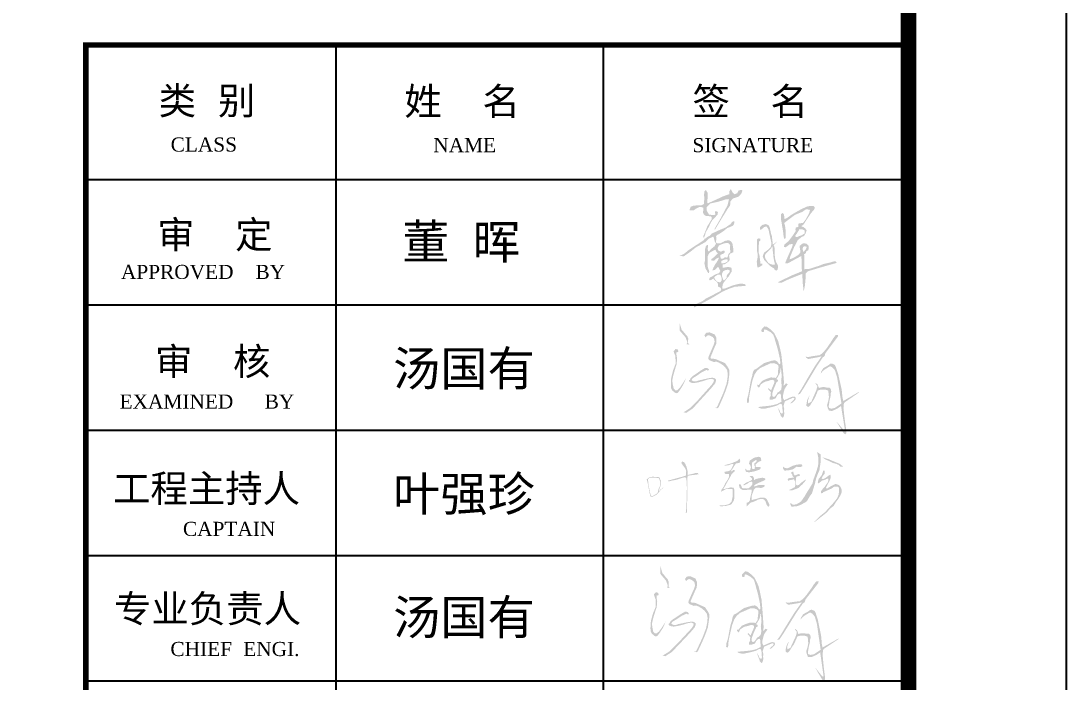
# Model space of a CAD drawing. Extents: x -3102990 to -851544, y -5293060 to -2540151.
# Drawn here: x -1276363 to -1269730, y -2664067 to -2659867 of the extents above; entities that cross this region are included whole.
import ezdxf

# ---------------------------------------------------------------- set-up
doc = ezdxf.new("R2010")
doc.units = 0
doc.header["$LTSCALE"] = 1000
doc.layers.get('0').update_dxf_attribs({"linetype": 'CONTINUOUS'})
for name, color, linetype in [('HATCH', 254, 'CONTINUOUS'), ('PUB_TEXT', 7, 'CONTINUOUS'), ('PUB_TITLE', 4, 'CONTINUOUS')]:
    doc.layers.add(name, color=color, linetype=linetype)
doc.layers.add('yichutu', color=7, linetype='CONTINUOUS', true_color=0xffffff, plot=False)
doc.styles.add('GHF', font='times.ttf')
doc.styles.add('STYLE1', font='simhei.ttf', dxfattribs={"width": 0.8})

# ---------------------------------------------------------------- blocks, each defined once
blk = doc.blocks.new('A$C18BE6784')
at = {"layer": 'HATCH'}
h = blk.add_hatch(color=256, dxfattribs=at)
h.paths.add_polyline_path([(87427.5, 11585), (87433.4, 11566.6), (87447.9, 11584.3), (87454.5, 11599.8), (87439.9, 11604), (87430.6, 11598.4)], flags=16)
h.paths.add_polyline_path([(87423.7, 11711.8), (87408.4, 11712.4), (87392.5, 11686.5), (87382.5, 11673), (87382.5, 11664.2), (87391.4, 11661.8), (87399.6, 11665.4), (87410.5, 11670), (87421.4, 11673), (87434.9, 11681.8), (87441.4, 11685.4), (87441.4, 11698.9), (87439.6, 11704.8)], flags=16)
h.paths.add_polyline_path([(87325.8, 11781.1), (87313.1, 11776.7), (87309.4, 11806), (87301.3, 11815.3), (87291.3, 11808.4), (87289.5, 11780.5), (87293.8, 11757.4), (87298.8, 11726.4), (87303.2, 11701.5), (87306.9, 11669.8), (87310.6, 11651.1), (87318.7, 11653), (87321.2, 11667.3), (87321.2, 11691.5), (87319.3, 11709.6), (87316.2, 11733.8), (87312.5, 11746.9), (87313.1, 11753.7), (87378.5, 11802.8), (87425.8, 11822.1), (87450.7, 11839.5), (87475.5, 11834.6), (87467.5, 11810.3), (87447.5, 11774.2), (87430.7, 11752.5), (87402.1, 11748.1), (87399.6, 11725.7), (87385.3, 11723.9), (87382.2, 11708.9), (87384.1, 11699.6), (87359.8, 11664.2), (87339.3, 11636.8), (87312.5, 11615), (87308.8, 11599.5), (87320, 11597), (87345.5, 11615.7), (87365.4, 11618.8), (87362.9, 11603.8), (87321.2, 11508.1), (87317.5, 11494.4), (87331.8, 11494.4), (87420.2, 11542.3), (87423.2, 11444.5), (87361.6, 11419.4), (87281.4, 11380.7), (87271.1, 11375.8), (87280.8, 11371.7), (87295.3, 11372.6), (87340.5, 11394.7), (87425.5, 11428.2), (87428.7, 11368.5), (87434.5, 11315.5), (87442.3, 11353.1), (87446.6, 11398.5), (87446.6, 11429), (87460.8, 11444.6), (87524, 11463.8), (87602.8, 11486.5), (87636.2, 11495.7), (87644.7, 11500.7), (87637.6, 11507), (87624.8, 11507), (87601.4, 11500), (87558.8, 11490.7), (87535.4, 11480.8), (87507, 11471.6), (87477.1, 11461.6), (87464.4, 11458.8), (87438.8, 11458.1), (87437.7, 11497.1), (87438.8, 11534.7), (87437.4, 11551.7), (87448.7, 11560.3), (87452.3, 11573.7), (87462.2, 11575.9), (87467.2, 11589.4), (87465.8, 11605.7), (87455.1, 11618.4), (87440.2, 11622.7), (87433.1, 11622.7), (87423.2, 11618.4), (87408.3, 11605), (87411.1, 11585.8), (87413.9, 11573.7), (87413.9, 11564.5), (87401.2, 11549.6), (87384.1, 11538.3), (87359.3, 11525.5), (87345.8, 11521.2), (87347.9, 11535.4), (87374.6, 11599.1), (87386.8, 11621.6), (87396.4, 11642.3), (87423.6, 11663.9), (87436.9, 11668.9), (87447.1, 11686.3), (87453.4, 11704.8), (87445.9, 11715.2), (87436.1, 11723.9), (87419.3, 11730.8), (87433.8, 11741.8), (87445.8, 11760.8), (87463.8, 11787.7), (87479.2, 11811.1), (87488.1, 11822.3), (87499.8, 11834.5), (87504, 11843.8), (87504, 11851.3), (87497, 11858.8), (87481.6, 11860.2), (87458.6, 11856.9), (87441.8, 11849.4), (87424.9, 11842), (87395.5, 11826.1), (87378.6, 11816.2), (87356.3, 11803.2), (87337.4, 11789.6)])
h.paths.add_polyline_path([(87235.6, 11604.1), (87228.4, 11591.4), (87207.7, 11570.8), (87196.6, 11559.7), (87189, 11547.7), (87189, 11535.1), (87193.4, 11521.8), (87203.6, 11507.9), (87211.2, 11497.5), (87223.3, 11490.6), (87242.7, 11485.8), (87250.9, 11485.8), (87251.9, 11491.6), (87246.5, 11511.6), (87245.1, 11521.2), (87242, 11540.5), (87241, 11546.3), (87241, 11554.1), (87239.3, 11566), (87237.3, 11583), (87237.3, 11593.6)], flags=16)
h.paths.add_polyline_path([(87160.3, 11706.6), (87165.9, 11710.5), (87185, 11726), (87199.5, 11729.1), (87211.4, 11709.5), (87219.6, 11670.8), (87228.9, 11627.5), (87228.9, 11612.5), (87225, 11597.7), (87210.5, 11583.4), (87183, 11563), (87174.2, 11539.8), (87185, 11514.5), (87206.7, 11492.4), (87225.3, 11475.8), (87247.5, 11461.9), (87250.9, 11453), (87262.2, 11449.2), (87269.3, 11455.5), (87271.8, 11471.3), (87270.5, 11482.6), (87265.5, 11493.8), (87259.2, 11503.4), (87255.1, 11518), (87252.6, 11529.7), (87251.3, 11543), (87250.9, 11556.4), (87250.9, 11574.3), (87250.9, 11589.7), (87246.7, 11605.1), (87243.4, 11610.1), (87251.7, 11618.5), (87266.3, 11633.7), (87246.2, 11619.2), (87237, 11614.5), (87236.7, 11635.2), (87232.5, 11668.1), (87227.1, 11684.8), (87222.1, 11708.5), (87219.6, 11721), (87211.7, 11737.4), (87194.9, 11744.7), (87175.2, 11740.4), (87168.7, 11736.6), (87158.5, 11726.3), (87156.6, 11715.3)])
h.paths.add_polyline_path([(87153.7, 11546.6), (87160.9, 11491.4), (87172.1, 11493.4), (87172.1, 11484.2), (87157.8, 11474.5), (87142.5, 11467.4), (87139.4, 11479.6), (87136.8, 11505.7), (87142.5, 11535.4), (87142, 11556.9), (87138.4, 11573.7), (87137.9, 11608), (87137.9, 11632.5), (87139.4, 11648.9), (87149.6, 11654), (87160.4, 11650.4), (87158.3, 11639.2), (87150.7, 11633.1), (87150.7, 11618.7), (87148.6, 11606), (87148.1, 11582.9), (87148.6, 11562)])
h.paths.add_polyline_path([(86937, 11395.2), (86930.1, 11386.8), (86923.5, 11391.1), (86921.6, 11397.4), (86919.4, 11404.2), (86917.2, 11410.8), (86916, 11417.2), (86916, 11421.7), (86916.7, 11428.6), (86917.7, 11433.5), (86920.7, 11439.9), (86923.1, 11443.6), (86928.5, 11447.6), (86934.5, 11451), (86940.4, 11453.3), (86951.7, 11454.2), (86955, 11454.2), (86960, 11452.9), (86962.8, 11451.4), (86965.9, 11446.1), (86963.9, 11441.3), (86961.1, 11435.6), (86955.9, 11430.6), (86950.9, 11424.3), (86946, 11414.3), (86946, 11407.9), (86944.8, 11403.1)], flags=16)
h.paths.add_polyline_path([(86908.6, 11417.2), (86903.6, 11423.8), (86887, 11422.5), (86879.8, 11417.2), (86872.3, 11412.8), (86867.6, 11407.8), (86869.5, 11398.2), (86873.3, 11392.5), (86879.2, 11384.1), (86887.6, 11378.2), (86902.9, 11374.4), (86908.3, 11377.9), (86912.9, 11385.3), (86913.9, 11395), (86913.3, 11404.1)], flags=16)
h.paths.add_polyline_path([(86940.1, 11519.9), (86932.1, 11518.5), (86918.4, 11513.6), (86911.9, 11510.1), (86911, 11504.6), (86912.7, 11496.1), (86921.4, 11495), (86931.6, 11497.2), (86942.8, 11501.3), (86952.4, 11508.7), (86953.2, 11517.4), (86948, 11520.7)], flags=16)
h.paths.add_polyline_path([(86905.7, 11569.9), (86903.5, 11571.9), (86894.2, 11575.1), (86887.2, 11588.2), (86890, 11596.1), (86896.5, 11608.7), (86912.8, 11616.1), (86930.5, 11622.2), (86943.1, 11624.5), (86957, 11623.7), (86962.8, 11617.9), (86968.3, 11610), (86966.9, 11598.2), (86966.9, 11586.5), (86968.8, 11576.7), (86969.3, 11569), (86968.6, 11564.7), (86961.4, 11559.6), (86957.3, 11553.6), (86955.4, 11547.2), (86953.4, 11540.4), (86951.3, 11535.6), (86948.9, 11531.1), (86936.4, 11534), (86934.7, 11534), (86922, 11523.9), (86915.8, 11523.9), (86910, 11525.3), (86906.9, 11531.8), (86904.7, 11538.5), (86905.2, 11544.5), (86907.6, 11550.8), (86910.7, 11550.8), (86924.4, 11556.7), (86928.2, 11559.4), (86933.7, 11563.1), (86933.5, 11567.5), (86933, 11571.1), (86930.6, 11575.9), (86927.3, 11576.2), (86923.7, 11576.2), (86918.4, 11574.3), (86911.2, 11569.9)], flags=16)
h.paths.add_polyline_path([(86805, 11651.3), (86801.9, 11643.4), (86702.8, 11578.1), (86676.4, 11556.3), (86647.3, 11542.4), (86673.7, 11539.8), (86716.7, 11569.5), (86751, 11597.2), (86811.2, 11630.2), (86832.3, 11652), (86858.7, 11663.9), (86862, 11663.9), (86871.3, 11631.5), (86878.5, 11620.3), (86868, 11603.2), (86844.2, 11584), (86834.9, 11572.1), (86829, 11571.5), (86825, 11588), (86828.3, 11603.2), (86825.7, 11613.7), (86814.5, 11605.8), (86807.8, 11583.3), (86807.8, 11560.9), (86807.8, 11535.2), (86808.5, 11513.4), (86804.5, 11496.2), (86811.2, 11463.8), (86828.3, 11433.5), (86834.3, 11433.5), (86834.9, 11446.7), (86829, 11461.2), (86825, 11475.7), (86824.4, 11500.2), (86824.4, 11513.4), (86824.4, 11537.1), (86830.3, 11551.7), (86838.9, 11563.5), (86858.1, 11574.1), (86873.3, 11582), (86876.7, 11575.5), (86880.5, 11568.2), (86885.8, 11561.6), (86891.1, 11560.2), (86883.8, 11553), (86874.6, 11544.4), (86865.3, 11534.5), (86850.8, 11523.3), (86845.5, 11514.7), (86864.7, 11511.4), (86878.5, 11524.6), (86895.7, 11531.9), (86895.7, 11525.9), (86881.8, 11500.2), (86873.3, 11489.6), (86863.3, 11471.1), (86857.4, 11458.6), (86854.8, 11450), (86873.3, 11454.6), (86888.5, 11471.1), (86893.1, 11471.1), (86905.6, 11446.7), (86897, 11432.2), (86887.5, 11430.1), (86869.2, 11422.1), (86848.2, 11408.8), (86840.9, 11406.5), (86834.1, 11395.8), (86837.1, 11387.8), (86846.3, 11388.9), (86857.3, 11396.2), (86861.2, 11398.1), (86871.5, 11386.7), (86884.1, 11376), (86889.8, 11366.8), (86889.8, 11348.9), (86900.5, 11343.2), (86907.1, 11340.6), (86911.5, 11328.6), (86906.2, 11318.5), (86810.9, 11270.2), (86794.3, 11255.9), (86758.9, 11240.1), (86738.5, 11228), (86738.5, 11215.2), (86768.7, 11229.5), (86846.3, 11271.7), (86902.1, 11304.9), (86921, 11316.2), (86941.3, 11325.2), (86965.4, 11335.7), (86984.3, 11341.8), (86996.3, 11346.3), (87001.6, 11346.3), (87036.3, 11350.1), (87061.9, 11350.8), (87066, 11354.9), (87064.6, 11361.1), (87057.7, 11363.5), (87048.6, 11365.4), (87036.5, 11366.2), (87028.5, 11365.6), (87007.9, 11361.3), (86996.8, 11357.9), (86991, 11356.7), (86976.1, 11351.7), (86966.4, 11347.8), (86960.5, 11345.4), (86954.5, 11343), (86952.7, 11342.3), (86947.4, 11340), (86940.8, 11337.4), (86932.7, 11335.3), (86926.1, 11335.3), (86918, 11335.3), (86918.2, 11342.4), (86919.6, 11353.9), (86921.2, 11360.3), (86924.7, 11368.6), (86928.5, 11375.8), (86937, 11385.5), (86943.6, 11395), (86959.7, 11413.9), (86968, 11427.5), (86970.1, 11432.5), (86976.2, 11440), (86978.7, 11450.4), (86977.6, 11461.1), (86974.8, 11467.9), (86961.5, 11471.2), (86953.3, 11471.9), (86935.7, 11469.4), (86926.1, 11466.9), (86921.4, 11468.7), (86919.6, 11480.1), (86920, 11486.2), (86921.8, 11488.7), (86932.2, 11489), (86941.6, 11493.9), (86955.8, 11505.3), (86961.4, 11509.9), (86964.8, 11517.9), (86963.5, 11530.5), (86961.2, 11542.4), (86961.2, 11546), (86969.2, 11557.6), (86978.3, 11561.5), (86987.1, 11566.1), (86987.4, 11589.4), (86983.9, 11613.1), (86981.9, 11623.8), (86974.4, 11632.2), (86968.6, 11637.8), (86960.2, 11642), (86956.6, 11642), (86934.5, 11637.8), (86922.8, 11630.9), (86908.9, 11623.5), (86894.9, 11621.5), (86888.1, 11621.5), (86877.4, 11628.7), (86880.1, 11649.4), (86878.9, 11669), (86885, 11676), (86894.1, 11679.2), (86926, 11699.9), (86949.3, 11719.6), (86969, 11726.9), (86986.5, 11734.7), (86992, 11744.3), (86995.6, 11757.6), (86992.4, 11763.5), (86981, 11758.9), (86974.5, 11749.8), (86970, 11743.8), (86959, 11737), (86939.3, 11723.2), (86916.8, 11713.6), (86895.3, 11704.5), (86873.7, 11694.4), (86850.8, 11684.3), (86839.4, 11670.6), (86828.8, 11666), (86817.4, 11658.7), (86812.8, 11654.1)])
h.paths.add_polyline_path([(86736.9, 11832.4), (86728.6, 11832.7), (86711.8, 11832.7), (86711.8, 11840.3), (86718.2, 11854.9), (86736, 11861.8), (86786.2, 11864.7), (86802, 11871.6), (86803, 11896.2), (86804, 11912), (86802, 11929.7), (86804.9, 11952.4), (86813.8, 11962.2), (86824.7, 11942.5), (86824.7, 11911), (86822.7, 11889.3), (86824.7, 11875.5), (86898.6, 11909), (86918.3, 11918.9), (86944.9, 11928.7), (86963.6, 11934.6), (86963.6, 11954.3), (86972.5, 11967.1), (86981.4, 11948.4), (86994.2, 11933.7), (87012.9, 11940.6), (87021.8, 11958.3), (87039.5, 11962.2), (87046.4, 11958.3), (87039.5, 11938.6), (87020.8, 11918.9), (86985.3, 11907.1), (86969.5, 11888.4), (86967.6, 11862.7), (86953.8, 11844), (86907.5, 11769.2), (86873.9, 11713), (86868, 11708.6), (86870.5, 11717.4), (86904.1, 11775), (86930.7, 11825), (86951, 11863.6), (86954.8, 11878.2), (86960.5, 11900.9), (86942.1, 11902.2), (86906.6, 11890.8), (86880.7, 11883.9), (86843.3, 11875.6), (86829.4, 11863), (86818, 11850.3), (86818, 11833.2), (86826.2, 11818), (86833.8, 11804.8), (86854.7, 11802.2), (86859.8, 11801.6), (86874.3, 11804.1), (86870.8, 11824.3), (86882.7, 11826.4), (86890.2, 11820.6), (86887.6, 11805.4), (86875.6, 11790.8), (86856, 11771.2), (86844.6, 11752.9), (86832.5, 11725.7), (86813.5, 11693.4), (86807.2, 11670.6), (86800.3, 11655.4), (86797.7, 11667.4), (86823.7, 11731.4), (86851.5, 11776.9), (86849, 11792.1), (86830, 11795.3), (86812.9, 11795.9), (86800.3, 11807.3), (86795.8, 11815.5), (86797.1, 11833.2), (86797.1, 11848.4), (86783.8, 11852.8), (86771.1, 11852.8), (86752.8, 11843.4), (86745.8, 11838.3)])
h = blk.add_hatch(color=256, dxfattribs=at)
h.paths.add_polyline_path([(87600, 10840.2), (87594, 10836.9), (87575.1, 10825.5), (87556.2, 10812), (87543, 10794.7), (87545.4, 10807.3), (87559, 10829.2), (87592.4, 10848.8), (87601.5, 10856.8), (87612.3, 10859.2), (87630.8, 10851.4), (87638.8, 10836.6), (87644.8, 10817.6), (87652.9, 10795), (87675.5, 10694.9), (87681, 10643.2), (87686, 10620.6), (87786.4, 10679.9), (87784.1, 10674.1), (87692.8, 10610.7), (87689.4, 10602.3), (87687.1, 10576.6), (87692.3, 10527.1), (87698, 10483), (87705.7, 10431.3), (87704.7, 10415.9), (87698.6, 10409.3), (87687.9, 10416.4), (87640.5, 10493.4), (87688, 10436.7), (87696.1, 10438.5), (87671.7, 10589), (87650.6, 10574.2), (87631.3, 10564.3), (87614, 10557.7), (87594.8, 10559.1), (87587.1, 10576.9), (87582.8, 10594.4), (87591.2, 10622.7), (87594.7, 10645.6), (87593.2, 10666), (87589.7, 10687.2), (87572.7, 10692.8), (87542.1, 10692.6), (87524.8, 10687.6), (87515.1, 10663.2), (87503.8, 10637.7), (87486.5, 10611.2), (87474.8, 10591.6), (87463.3, 10582.6), (87451.2, 10590.8), (87453.1, 10608.1), (87457.8, 10630), (87472.6, 10658.6), (87460.9, 10620.8), (87463.7, 10605), (87482.4, 10615.1), (87501.2, 10658), (87514.2, 10687.8), (87520.4, 10709.1), (87520.2, 10717.1), (87510.6, 10730), (87507.6, 10736.8), (87522.2, 10726.5), (87527, 10714.4), (87531.2, 10703.7), (87550.1, 10708.6), (87566.1, 10709), (87582.5, 10705.9), (87598.3, 10705.8), (87606.6, 10696.9), (87609.8, 10680.9), (87605.3, 10668), (87604.7, 10649.5), (87598.5, 10622.6), (87595.5, 10600.7), (87593.3, 10586.8), (87595.9, 10576.2), (87611.1, 10571.8), (87632.4, 10576.9), (87674.3, 10605.5), (87652.9, 10735), (87646.8, 10771.4), (87637.6, 10800.4), (87633.9, 10813.8), (87626.1, 10824.2), (87618.3, 10832.9), (87605.5, 10840.7)])
h.paths.add_polyline_path([(87631.2, 11002.5), (87651.7, 11029.8), (87652.3, 11040.5), (87638.7, 11040.8), (87622.3, 11019), (87607.8, 10995.6), (87577.6, 10951.9), (87555.1, 10925.6), (87535.9, 10911.9), (87495.9, 10906.3), (87460.7, 10899.7), (87445, 10903.4), (87452.6, 10894.3), (87463.5, 10887.5), (87530.1, 10899.6), (87548.6, 10905.1), (87503.5, 10839), (87456.8, 10760.6), (87420.4, 10697.1), (87397.2, 10662.5), (87410.7, 10665.4), (87438.3, 10708.4), (87517.7, 10841.5), (87555.6, 10898.1), (87567.1, 10906), (87572.3, 10924.1)])
h.paths.add_polyline_path([(87247.3, 10646.3), (87237, 10648.8), (87234.6, 10668.7), (87246, 10701.5), (87262.6, 10740.4), (87270.5, 10745.4), (87272.1, 10753.4), (87266.9, 10758.2), (87261.3, 10760.4), (87271.6, 10775.3), (87279.8, 10790.5), (87285.2, 10804), (87289, 10832.8), (87291.4, 10818.3), (87295.4, 10779.4), (87291.5, 10749), (87295.5, 10715.4), (87291.6, 10692.1), (87278.4, 10679.4), (87268.2, 10674.3), (87264.2, 10665.6), (87255.9, 10654.2)], flags=16)
h.paths.add_polyline_path([(87183.8, 11064.8), (87179.8, 11058.6), (87167.7, 11058.2), (87165.8, 11073), (87174.8, 11083.9), (87184.8, 11094.5), (87200.3, 11093), (87227.3, 11073.5), (87247.2, 11053.1), (87272.1, 11003.2), (87281.4, 10967.8), (87292.6, 10917.7), (87302, 10829.7), (87309.5, 10742), (87307.6, 10716.7), (87321.9, 10732.7), (87334, 10727.4), (87324.6, 10714.4), (87313.1, 10695.9), (87307.9, 10676.5), (87303.4, 10655.8), (87304.1, 10637.7), (87310.8, 10625.6), (87351.1, 10644.1), (87363.9, 10648.5), (87379.7, 10647.4), (87384.9, 10638), (87380.9, 10628.1), (87372.5, 10618.8), (87359.7, 10607.7), (87347.9, 10605.6), (87358.4, 10615), (87370.5, 10627), (87376.5, 10636.7), (87366.9, 10641.5), (87315.3, 10618.6), (87311.6, 10606.4), (87306.5, 10588.7), (87311, 10571.8), (87309.5, 10555), (87311.8, 10541.9), (87309.3, 10528.3), (87306.2, 10518.2), (87300.9, 10513.2), (87289.7, 10525.2), (87286.8, 10535.8), (87279.9, 10551.7), (87275.6, 10563.3), (87269.6, 10579.3), (87282.2, 10559.8), (87287.2, 10545.1), (87298.3, 10539.7), (87302.6, 10550.7), (87300.1, 10569.1), (87299.6, 10585.8), (87294.2, 10601.6), (87283.6, 10603.5), (87272.1, 10595.8), (87261.7, 10591), (87240.2, 10584.5), (87225.4, 10580.5), (87206.9, 10576.5), (87185.4, 10571), (87165, 10573), (87150.3, 10577.4), (87145.9, 10582), (87156.2, 10584), (87178.4, 10586.5), (87200.4, 10588.6), (87232.8, 10593.1), (87266.3, 10601.4), (87294.2, 10617.1), (87291.9, 10635), (87290.3, 10655.9), (87286.5, 10668.7), (87274.1, 10665), (87265.2, 10655.5), (87256.1, 10637.5), (87232.3, 10628.6), (87217.8, 10628.7), (87219, 10643.7), (87226.5, 10655.4), (87224.1, 10662.4), (87226.9, 10675.4), (87220.1, 10684.3), (87209.5, 10695.6), (87211.4, 10703.8), (87221.1, 10693.8), (87228.1, 10689.1), (87247.5, 10735.5), (87249.1, 10750), (87234.8, 10755.6), (87223.5, 10753.1), (87207, 10747.4), (87194.3, 10744.9), (87180.5, 10738.6), (87169.5, 10731.2), (87162.5, 10726.5), (87157.4, 10717.2), (87153.8, 10708.3), (87149.7, 10706.2), (87139.7, 10716.7), (87141.1, 10723.7), (87150.4, 10723.3), (87161.5, 10737.2), (87172.1, 10749.5), (87201.8, 10762.6), (87226.1, 10770.4), (87250.2, 10769.3), (87257.6, 10766.8), (87270.9, 10788.3), (87271.6, 10807.8), (87273, 10821.9), (87275.1, 10835.6), (87273.6, 10846.1), (87264.5, 10854), (87246.2, 10861.3), (87221.6, 10859.7), (87194.6, 10846.5), (87159.2, 10830.9), (87138.1, 10812), (87122.8, 10788.9), (87118, 10775.7), (87108.8, 10750.2), (87105.5, 10733.6), (87095, 10683.7), (87090, 10655.6), (87086.7, 10631.9), (87087, 10618.6), (87083.1, 10607.5), (87074, 10612), (87075, 10633.3), (87083, 10659.3), (87088.7, 10690.4), (87094.3, 10726.8), (87100.1, 10754.6), (87107.9, 10781.2), (87110.5, 10798.5), (87116.4, 10813.1), (87120, 10818.7), (87132.7, 10824.5), (87182.8, 10861.2), (87229.3, 10876), (87251.5, 10879.7), (87266.3, 10872.3), (87273, 10863), (87280.3, 10853.5), (87286.7, 10858.3), (87283.7, 10889.8), (87269.9, 10950), (87255.6, 10997.8), (87248.9, 11021.9), (87241, 11042.8), (87221.9, 11060), (87196.1, 11073.2), (87185.2, 11075.4), (87181.8, 11069.7)])
h.paths.add_polyline_path([(86736.7, 10745.9), (86722.8, 10752), (86727.9, 10763.5), (86763, 10786.1), (86786.9, 10803.2), (86809.4, 10814.4), (86817.9, 10818.6), (86825.4, 10814.2), (86832.5, 10815.2), (86832.8, 10822.5), (86824.6, 10829.3), (86809.6, 10831.4), (86779.4, 10813.1), (86749.1, 10791.3), (86729.8, 10779), (86716.5, 10765.5), (86712.4, 10755.1), (86707.9, 10754), (86706.5, 10746.7), (86711.3, 10741.5), (86723.3, 10736.3), (86739.8, 10734.8), (86768.3, 10740.1), (86797.1, 10747.9), (86823.1, 10757), (86844.7, 10761.1), (86853.2, 10761.7), (86865, 10755.9), (86863.1, 10741.8), (86849.6, 10722.6), (86762.5, 10625.3), (86712, 10574.6), (86687.8, 10558.7), (86671.8, 10549.2), (86688.7, 10545.6), (86730.2, 10572.9), (86800.9, 10650.5), (86846.5, 10700.7), (86872.3, 10732.3), (86877.2, 10747.2), (86878.2, 10758.6), (86866.2, 10766.9), (86852.6, 10768.7), (86832, 10765.7), (86810.6, 10760.9), (86779.7, 10753.8), (86766.2, 10750.7), (86751.1, 10744.8)])
h.paths.add_polyline_path([(86821.5, 11034.6), (86811.3, 11025.9), (86804.6, 11038.7), (86815.3, 11053.7), (86837.4, 11056.7), (86870.5, 11043), (86881.2, 11020), (86880.3, 10985.6), (86870.1, 10964), (86842.7, 10897.9), (86845.6, 10890.3), (86858.6, 10889.4), (86874, 10887.6), (86911, 10871.9), (86935.7, 10861.5), (86951.7, 10838.3), (86963, 10817), (86963.1, 10793), (86955.8, 10734.2), (86941, 10689.3), (86923.9, 10646.4), (86894.8, 10580.4), (86885.8, 10574.8), (86871.6, 10577), (86883.1, 10580.2), (86890.2, 10594.4), (86924.1, 10671.1), (86944.2, 10727.6), (86950.5, 10761.9), (86952.9, 10793.5), (86948.1, 10819.2), (86933.7, 10838), (86918.2, 10851.4), (86897.9, 10863.9), (86881.6, 10870.4), (86871.5, 10869.5), (86863.1, 10869), (86849.2, 10874.5), (86837.1, 10879.3), (86831.4, 10884.5), (86828.7, 10892.4), (86832.6, 10905.9), (86864.4, 10980.4), (86869.5, 10998.8), (86865.1, 11017.3), (86857.8, 11026.9), (86845, 11033.8), (86833.2, 11038.5), (86828.4, 11038.3)])
h.paths.add_polyline_path([(86628, 10908.7), (86625.6, 10928.8), (86636.7, 10931.9), (86639.1, 10937.9), (86635.4, 10947.5), (86621.8, 10951.2), (86609.2, 10937.1), (86612, 10926.7), (86620.6, 10905.9), (86621.2, 10881.2), (86621.6, 10857.3), (86614.9, 10839.1), (86605.9, 10816.6), (86599.6, 10791.8), (86594.5, 10771.8), (86591.6, 10749.8), (86591.7, 10721.6), (86592.4, 10703.1), (86600.4, 10688.2), (86617.2, 10673.5), (86625.4, 10670.2), (86636.1, 10673.3), (86652.1, 10695.3), (86667.7, 10719.8), (86678.3, 10742.6), (86688, 10767.2), (86678, 10750.2), (86669.9, 10736.6), (86659.6, 10721.1), (86648.1, 10704.6), (86632.7, 10689.3), (86618.9, 10689.6), (86609.8, 10699.9), (86603.9, 10725.6), (86600.5, 10750.2), (86607.3, 10784.3), (86624.4, 10843.9), (86628.2, 10853.3), (86629.3, 10868), (86631, 10890.3)])
h.paths.add_polyline_path([(86646.8, 11068.9), (86647.1, 11117.1), (86654.4, 11092.7), (86660.2, 11073.5), (86672.6, 11059.5), (86679.7, 11050.4), (86695.3, 11033.4), (86701.6, 11017.5), (86701.3, 11003.3), (86701, 10989.1), (86709.4, 10978.6), (86691.9, 10982), (86696.5, 10993.6), (86684.9, 11025.1)])
h = blk.add_hatch(color=256, dxfattribs=at)
h.paths.add_polyline_path([(86936.7, 10211.4), (86939.2, 10211), (86950.7, 10211.3), (86961.4, 10214.1), (86975.5, 10219.6), (86981.4, 10221.3), (86986.4, 10221.3), (86988.9, 10215.1), (86984.4, 10206.1), (86980.9, 10199.5), (86975.3, 10188), (86970.1, 10182.8), (86963.9, 10178), (86955.5, 10174.5), (86947.5, 10173.4), (86934, 10172), (86931.5, 10164.8), (86940.2, 10156.1), (86960.7, 10157.5), (86961.3, 10148.7), (86960.4, 10137.7), (86953.8, 10124.1), (86945.4, 10111.6), (86936.1, 10096.7), (86929.5, 10081.7), (86921.1, 10067.8), (86912.4, 10056), (86910, 10045.6), (86923.2, 10051.1), (86936.4, 10059.1), (86946.1, 10061.9), (86967.7, 10061.9), (86972.2, 10062.3), (86981.6, 10062.3), (86984.6, 10057.7), (86983.3, 10045.9), (86983.3, 10022.8), (86983.3, 10011.4), (86980.2, 9998.7), (86977.2, 9981.7), (86964, 9968.1), (86950.9, 9962.9), (86930.8, 9958.1), (86916.8, 9958.1), (86898, 9958.1), (86905.8, 9952.8), (86922.5, 9952.8), (86940, 9954.1), (86973.7, 9963.3), (86981.1, 9972.9), (86986.3, 9981.2), (86992.5, 9990.8), (86995.1, 10013.1), (86995.1, 10045.9), (86994.2, 10054.7), (86992.5, 10063.8), (86989.4, 10070), (86975, 10071.7), (86968.4, 10071.3), (86953.5, 10066.9), (86941.7, 10065.2), (86933.8, 10062.5), (86924.2, 10060.8), (86928.6, 10069.1), (86935.6, 10080.5), (86946.5, 10101), (86965.3, 10132.9), (86971.5, 10143.8), (86976.7, 10155.2), (86980.7, 10159.6), (86989.8, 10169.2), (86995.5, 10172.3), (86997.7, 10176.2), (86995.5, 10182.3), (86987.7, 10182.3), (86983.3, 10177.9), (86975, 10173.1), (86973.2, 10176.2), (86984.7, 10193.5), (86998.6, 10215.3), (87003.2, 10223.4), (87017.3, 10226.2), (87027.6, 10228.7), (87030.4, 10230.8), (87031.8, 10241.1), (87029.7, 10248.9), (87024.8, 10254.9), (87021.2, 10247.8), (87012.4, 10240), (87006, 10237.2), (86994.3, 10233), (86982, 10227), (86966.1, 10222.4), (86951, 10218), (86929.4, 10212.9), (86930.1, 10212.6), (86931.1, 10212.4), (86931.9, 10212.1), (86933.9, 10211.7), (86934.6, 10211.7)])
h.paths.add_polyline_path([(86572.5, 10114.4), (86575.1, 10115.5), (86635.2, 10132), (86673.9, 10142.6), (86688.3, 10147.9), (86688.3, 10159.6), (86688.8, 10176.1), (86684.1, 10189.1), (86680, 10196.7), (86672.3, 10206.8), (86666.3, 10214.6), (86660.6, 10221.5), (86658.8, 10230.9), (86662.9, 10236.8), (86675.3, 10232.1), (86682.9, 10222.1), (86690.6, 10203.8), (86693.6, 10192), (86697.6, 10176), (86697.6, 10156.1), (86697.7, 10150.8), (86721.3, 10156.1), (86735, 10159.2), (86748.4, 10163.8), (86762.5, 10163.8), (86767.2, 10156.1), (86750.1, 10152.6), (86717.7, 10149), (86698.9, 10146.1), (86697.1, 10134.3), (86694.1, 9910.5), (86685.9, 9910.5), (86688.3, 9924.7), (86690.9, 9975.3), (86692, 10025.6), (86693.5, 10070.3), (86691.6, 10101.3), (86691.1, 10113.8), (86689.7, 10128.7), (86685.9, 10134.7), (86677.8, 10135.6), (86667, 10133.8), (86657.3, 10130.4), (86640.9, 10124.7), (86621.6, 10119.1), (86600, 10115.7), (86580.8, 10110.7), (86575, 10111.9), (86572.8, 10113.6)])
h.paths.add_polyline_path([(87553.9, 10163.2), (87557.6, 10175.6), (87563.8, 10182.4), (87568.8, 10171.9), (87568.1, 10158.9), (87556.4, 10145.2), (87547.7, 10128.5), (87557, 10124.8), (87573.1, 10132.2), (87596.7, 10149.6), (87604.1, 10152.7), (87606.6, 10134.7), (87602.2, 10122.3), (87597.3, 10110.5), (87587.4, 10093.8), (87576.2, 10069.7), (87582.4, 10064.1), (87607.2, 10079.6), (87636.3, 10094.4), (87656.2, 10087.6), (87666.7, 10078.3), (87675.4, 10058.5), (87675.4, 10041.8), (87669.2, 10023.8), (87653.1, 9997.2), (87638.2, 9977.3), (87625.2, 9955), (87602.2, 9937.1), (87579.9, 9911.7), (87553.9, 9891.2), (87533.3, 9875.1), (87495.6, 9845.4), (87537.8, 9889.4), (87571.2, 9916), (87602.2, 9950.7), (87620.8, 9971.1), (87646.3, 10002.1), (87655.6, 10024.4), (87659.3, 10047.3), (87658.7, 10070.3), (87648.7, 10077.7), (87627, 10075.8), (87610.9, 10064.7), (87599.8, 10059.7), (87571.9, 10047.3), (87560, 10042.1), (87555.7, 10036.8), (87545.8, 10034.3), (87543.7, 10042.9), (87543.7, 10047.3), (87552, 10057.9), (87561.3, 10070.3), (87569.4, 10077.7), (87575.6, 10088.2), (87586.1, 10101.2), (87591.1, 10114.3), (87591.1, 10127.3), (87584.3, 10127.3), (87576.2, 10124.8), (87572.5, 10121.7), (87550.8, 10114.9), (87537.1, 10103.7), (87530.2, 10098), (87524.1, 10100), (87526, 10113.6), (87530.3, 10126), (87541.5, 10140.3), (87550.3, 10151.5)])
h.paths.add_polyline_path([(87570.7, 10250.9), (87551.7, 10263.8), (87569.2, 10258.5), (87590.8, 10251.9), (87622.4, 10238.7), (87663.9, 10221.4), (87686.3, 10203), (87668.8, 10203), (87656.6, 10215.1), (87643, 10221.2), (87617.9, 10228.1), (87598.8, 10237.9)])
h.paths.add_polyline_path([(87541.8, 10281.3), (87519.8, 10298), (87528.1, 10256.9), (87528.1, 10233.4), (87525.8, 10209.1), (87515.2, 10173.4), (87506.1, 10148.3), (87495, 10117.8), (87490.9, 10098.9), (87474.9, 10071.5), (87453.6, 10038.1), (87440.7, 10015.3), (87418.6, 9984.1), (87408, 9975.8), (87389, 9965.1), (87366.9, 9961.3), (87350.2, 9973.5), (87350.2, 9964.4), (87356.2, 9950.7), (87370.7, 9950.7), (87391.2, 9952.2), (87414, 9960.6), (87448.3, 9978.8), (87455.9, 9985.6), (87471.8, 10013.8), (87487.1, 10033.5), (87506.8, 10098.9), (87512.9, 10127.8), (87524.3, 10157.4), (87534.2, 10180.2), (87538.8, 10209.8), (87541.8, 10230.3), (87543.3, 10254.7)])
h.paths.add_polyline_path([(87372.8, 10134.6), (87364, 10145.4), (87362, 10153.5), (87355.3, 10161.5), (87355.3, 10168.9), (87368.7, 10172.9), (87371.4, 10156.1), (87378.1, 10147.4), (87391.6, 10152.8), (87405, 10157.5), (87413.1, 10148.1), (87403.7, 10144.1), (87393.6, 10142), (87387.6, 10139.3), (87384.9, 10122.6), (87384.2, 10099.7), (87386.9, 10089), (87390.9, 10084.3), (87393.6, 10084.3), (87405.7, 10089), (87421.2, 10103.7), (87441.3, 10117.9), (87446.7, 10122.6), (87446.7, 10115.2), (87439.3, 10105.8), (87427.2, 10092.3), (87409.7, 10076.2), (87401.6, 10068.7), (87386.9, 10062.8), (87360, 10052.7), (87353.9, 10052.7), (87343.9, 10052.7), (87345.9, 10058.7), (87356, 10061.4), (87365.4, 10067.5), (87377.5, 10072.8), (87380.8, 10081.6), (87382.2, 10095), (87378.1, 10114.5), (87372.1, 10123.2), (87363.4, 10121.2), (87358.1, 10120), (87345.9, 10117.9), (87335.8, 10113.8), (87332.8, 10121.2), (87335.8, 10127.9), (87345.9, 10131.3), (87354.6, 10131.3), (87363.4, 10134.6)])
h.paths.add_polyline_path([(87374.8, 10193.1), (87365.4, 10186.4), (87344.5, 10181.7), (87319.7, 10179), (87312.9, 10179), (87303.5, 10191.7), (87302.9, 10203.8), (87315.6, 10195.8), (87330.4, 10193.1), (87349.9, 10201.1), (87366.7, 10209.9), (87390.2, 10216.6), (87421.2, 10219.3), (87427.2, 10207.9), (87415.3, 10201.6), (87403.7, 10201.6), (87388.9, 10203.2)])
h.paths.add_polyline_path([(87051.3, 10088.6), (87053.8, 10084.7), (87076.4, 10095.1), (87090.7, 10106.2), (87105, 10108.8), (87109.3, 10103), (87109.3, 10090.8), (87096.6, 10075.5), (87084.4, 10067), (87072.7, 10064.9), (87044.6, 10067.5), (87038.8, 10080.2), (87034, 10091.3), (87025, 10091.3), (87025, 10081.3), (87028.2, 10068.6), (87038.3, 10060.6), (87047.3, 10055.9), (87071.1, 10055.9), (87084.9, 10058.5), (87104.5, 10056.9), (87104.5, 10046.4), (87103.4, 10040), (87100.8, 10028.9), (87094.4, 10001.9), (87094.4, 9991.3), (87086.5, 9980.2), (87073.2, 9973.8), (87073.2, 9962.2), (87073.2, 9951.6), (87083.8, 9961.7), (87095.5, 9974.4), (87114, 9980.2), (87129.9, 9986.5), (87143.7, 9994.5), (87162.2, 9999.2), (87172.8, 9999.2), (87183.4, 9994.5), (87193, 9981.8), (87198.8, 9964.8), (87203, 9956.9), (87209.9, 9948.4), (87217.2, 9954.3), (87216.8, 9962.7), (87212, 9974.4), (87205.7, 9986.5), (87200.4, 9996.6), (87196.1, 10001.4), (87184.5, 10007.2), (87171.8, 10007.2), (87158.5, 10007.2), (87136.3, 9999.2), (87115.6, 9995), (87105, 9990.8), (87105, 10006.7), (87105, 10020.9), (87114.6, 10046.9), (87118.3, 10058.5), (87129.9, 10069.6), (87138.9, 10070.2), (87159.6, 10069.1), (87168.1, 10069.1), (87178.1, 10072.3), (87186.6, 10080.2), (87186.6, 10085), (87179.7, 10088.2), (87171.2, 10088.2), (87159.6, 10088.2), (87145.8, 10086.1), (87133.6, 10081.3), (87120.9, 10078.1), (87118.3, 10080.8), (87128.3, 10090.3), (87145.3, 10099.8), (87174.9, 10112), (87188.7, 10118.3), (87191.9, 10125.2), (87187.7, 10129.5), (87173.9, 10133.7), (87171.8, 10133.7), (87141.6, 10127.9), (87127.8, 10123.6), (87119.9, 10118.3), (87119.9, 10127.3), (87116.2, 10137.9), (87109.8, 10143.8), (87100.3, 10144.3), (87089.7, 10144.3), (87099.2, 10135.8), (87105.3, 10130.4), (87106.6, 10120.5), (87099.2, 10115.7), (87083.3, 10107.8), (87065.8, 10099.8), (87054.2, 10090.8)])
h.paths.add_polyline_path([(87138.4, 10242.1), (87129.2, 10245.4), (87113.8, 10234.7), (87106.4, 10226.8), (87106.4, 10217.5), (87106.4, 10203.6), (87106.4, 10191.1), (87114.8, 10188.8), (87122.7, 10189.2), (87125.4, 10203.1), (87121.3, 10212.4), (87121.3, 10224.9), (87131.9, 10231.9)], flags=16)
h.paths.add_polyline_path([(87087.4, 10179.9), (87094, 10180.8), (87099.7, 10198.1), (87097.6, 10209.6), (87087.5, 10221.9), (87091.8, 10241.4), (87120, 10260.9), (87150.3, 10266.7), (87161.9, 10262.4), (87166.2, 10241.4), (87148.9, 10234.9), (87130.1, 10219), (87130.1, 10202.4), (87157.6, 10202.4), (87162.6, 10196.6), (87159, 10189.4), (87151.8, 10183.6), (87123.6, 10174.3), (87100.5, 10169.9), (87086, 10167.8), (87068, 10171.4), (87064.3, 10184.4), (87064.3, 10190.1), (87069.7, 10189.7), (87069.7, 10184.1), (87074.8, 10179.9)])
h.paths.add_polyline_path([(86436.9, 10127.1), (86439.3, 10120.7), (86444.6, 10100.1), (86447.6, 10085.2), (86450.6, 10067.6), (86454.9, 10043.4), (86461.9, 10015.6), (86466.2, 10013.2), (86473.5, 10011.3), (86501.4, 10025.8), (86516.3, 10040.8), (86522.3, 10051.4), (86538.5, 10064.3), (86543.8, 10072.6), (86537, 10067.8), (86534, 10063.1), (86523.8, 10056.9), (86520.4, 10052.4), (86514.9, 10048.4), (86518.3, 10061.2), (86524.2, 10076.3), (86528.1, 10087.8), (86529.1, 10098.7), (86528.3, 10113.4), (86522.7, 10126.1), (86520.8, 10132.7), (86514.2, 10137.6), (86503.3, 10139.1), (86486.9, 10139.1), (86474.4, 10139.4), (86455.2, 10136.4), (86445.4, 10129.6), (86444, 10125), (86442.9, 10123.9), (86439.6, 10125)])
h.paths.add_polyline_path([(86454.3, 10132.6), (86446.6, 10123.6), (86449.1, 10092), (86453.6, 10070.1), (86457.5, 10048.3), (86462.7, 10025.7), (86471, 10014.1), (86502, 10032.2), (86509.7, 10042.5), (86512.3, 10058.6), (86525.2, 10087.5), (86525.8, 10106.2), (86514.2, 10132), (86472.3, 10134.5)], flags=16)
h = blk.add_hatch(color=256, dxfattribs=at)
h.paths.add_polyline_path([(87472.7, 9276.5), (87466.6, 9273.3), (87447.5, 9262.3), (87428.3, 9249.1), (87414.8, 9232.1), (87417.4, 9244.6), (87431.5, 9266.3), (87465.3, 9285.1), (87474.5, 9293), (87485.4, 9295.3), (87503.7, 9287.1), (87511.4, 9272.1), (87517, 9253), (87524.6, 9230.3), (87545.3, 9129.6), (87549.8, 9077.9), (87554.3, 9055.2), (87655.9, 9112.5), (87653.5, 9106.8), (87561, 9045.2), (87557.4, 9036.8), (87554.6, 9011.2), (87558.8, 8961.6), (87563.6, 8917.4), (87570.3, 8865.6), (87569, 8850.2), (87562.8, 8843.7), (87552.2, 8851), (87506.3, 8929), (87552.8, 8871.3), (87560.9, 8873), (87539.4, 9023.9), (87518, 9009.5), (87498.6, 9000), (87481.1, 8993.7), (87461.9, 8995.5), (87454.6, 9013.4), (87450.6, 9031), (87459.6, 9059.2), (87463.5, 9082), (87462.4, 9102.4), (87459.4, 9123.7), (87442.5, 9129.6), (87411.9, 9130), (87394.5, 9125.3), (87384.3, 9101.1), (87372.6, 9075.9), (87354.7, 9049.7), (87342.6, 9030.3), (87330.9, 9021.6), (87319.1, 9030), (87321.2, 9047.3), (87326.4, 9069.1), (87341.7, 9097.4), (87329.3, 9059.9), (87331.8, 9044), (87350.7, 9053.7), (87370.3, 9096.2), (87383.9, 9125.8), (87390.5, 9146.9), (87390.4, 9154.9), (87381.1, 9168), (87378.3, 9174.9), (87392.7, 9164.3), (87397.2, 9152.1), (87401.2, 9141.3), (87420.2, 9145.8), (87436.3, 9145.9), (87452.5, 9142.5), (87468.3, 9142.1), (87476.4, 9133), (87479.4, 9117), (87474.6, 9104.2), (87473.7, 9085.7), (87466.9, 9058.9), (87463.4, 9037), (87461, 9023.2), (87463.4, 9012.6), (87478.5, 9007.9), (87499.9, 9012.6), (87542.4, 9040.3), (87523.5, 9170.2), (87518.1, 9206.8), (87509.5, 9235.9), (87506, 9249.3), (87498.5, 9259.9), (87490.8, 9268.8), (87478.2, 9276.8)])
h.paths.add_polyline_path([(87507.1, 9438.1), (87528.1, 9465), (87528.9, 9475.7), (87515.3, 9476.2), (87498.5, 9454.8), (87483.6, 9431.7), (87452.4, 9388.5), (87429.5, 9362.8), (87410, 9349.3), (87369.9, 9344.6), (87334.6, 9338.7), (87318.9, 9342.7), (87326.3, 9333.4), (87337.2, 9326.4), (87404, 9337.2), (87422.6, 9342.3), (87376.1, 9277.1), (87328, 9199.7), (87290.3, 9136.9), (87266.5, 9102.8), (87280, 9105.3), (87308.4, 9147.8), (87390.4, 9279.4), (87429.5, 9335.2), (87441.1, 9342.9), (87446.6, 9360.8)])
h.paths.add_polyline_path([(87116.3, 9089.5), (87105.9, 9092.2), (87104, 9112.1), (87116, 9144.7), (87133.4, 9183.3), (87141.4, 9188.1), (87143.1, 9196.1), (87138.1, 9201), (87132.5, 9203.3), (87143, 9218), (87151.5, 9233), (87157.2, 9246.5), (87161.6, 9275.2), (87163.7, 9260.6), (87167, 9221.6), (87162.4, 9191.3), (87165.7, 9157.7), (87161.4, 9134.4), (87148, 9122), (87137.7, 9117), (87133.5, 9108.4), (87125, 9097.3)], flags=16)
h.paths.add_polyline_path([(87060.9, 9509.1), (87056.9, 9503), (87044.7, 9502.9), (87043.1, 9517.7), (87052.4, 9528.5), (87062.5, 9538.9), (87078, 9537.1), (87104.6, 9517), (87124.1, 9496.2), (87148, 9445.8), (87156.6, 9410.3), (87166.9, 9359.9), (87174.5, 9271.8), (87180.3, 9183.9), (87177.9, 9158.7), (87192.6, 9174.4), (87204.5, 9168.9), (87194.9, 9156), (87183, 9137.8), (87177.5, 9118.5), (87172.5, 9097.9), (87172.8, 9079.8), (87179.3, 9067.6), (87220, 9085.3), (87232.8, 9089.4), (87248.6, 9088), (87253.6, 9078.5), (87249.5, 9068.7), (87240.9, 9059.6), (87227.9, 9048.7), (87216, 9046.8), (87226.7, 9056.1), (87239.1, 9067.8), (87245.2, 9077.3), (87235.7, 9082.4), (87183.7, 9060.4), (87179.8, 9048.4), (87174.3, 9030.8), (87178.5, 9013.8), (87176.7, 8997), (87178.7, 8983.8), (87175.9, 8970.3), (87172.6, 8960.3), (87167.2, 8955.4), (87156.2, 8967.6), (87153.6, 8978.2), (87147, 8994.3), (87142.9, 9006), (87137.3, 9022.1), (87149.4, 9002.3), (87154.1, 8987.5), (87165.1, 8981.9), (87169.7, 8992.8), (87167.5, 9011.3), (87167.4, 9028), (87162.2, 9043.9), (87151.7, 9046), (87140, 9038.5), (87129.5, 9033.9), (87107.9, 9027.8), (87093.1, 9024.1), (87074.5, 9020.5), (87052.9, 9015.4), (87032.5, 9017.8), (87017.9, 9022.5), (87013.6, 9027.2), (87023.9, 9029), (87046.1, 9031), (87068.2, 9032.7), (87100.7, 9036.6), (87134.3, 9044.2), (87162.6, 9059.4), (87160.6, 9077.3), (87159.4, 9098.2), (87155.8, 9111.1), (87143.4, 9107.7), (87134.3, 9098.4), (87124.9, 9080.5), (87100.9, 9072.1), (87086.4, 9072.5), (87087.9, 9087.5), (87095.6, 9099), (87093.4, 9106.1), (87096.5, 9119), (87089.8, 9128), (87079.4, 9139.5), (87081.4, 9147.6), (87090.9, 9137.5), (87097.9, 9132.6), (87118.2, 9178.7), (87120, 9193.1), (87105.9, 9199), (87094.5, 9196.7), (87078, 9191.3), (87065.2, 9189.1), (87051.2, 9183.1), (87040.1, 9175.9), (87033, 9171.4), (87027.7, 9162.2), (87024, 9153.3), (87019.8, 9151.3), (87010.1, 9162), (87011.6, 9169), (87020.8, 9168.4), (87032.3, 9182.1), (87043.1, 9194.2), (87073, 9206.7), (87097.5, 9214), (87121.5, 9212.4), (87128.9, 9209.8), (87142.6, 9231), (87143.7, 9250.5), (87145.3, 9264.6), (87147.8, 9278.2), (87146.5, 9288.7), (87137.5, 9296.8), (87119.4, 9304.4), (87094.7, 9303.4), (87067.5, 9290.7), (87031.8, 9275.8), (87010.3, 9257.3), (86994.5, 9234.5), (86989.5, 9221.5), (86979.8, 9196.1), (86976.2, 9179.6), (86964.7, 9129.8), (86959.1, 9101.8), (86955.4, 9078.3), (86955.4, 9064.9), (86951.3, 9053.9), (86942.3, 9058.6), (86943.7, 9079.8), (86952.2, 9105.7), (86958.6, 9136.7), (86964.8, 9173), (86971.2, 9200.7), (86979.5, 9227.1), (86982.5, 9244.3), (86988.6, 9258.8), (86992.4, 9264.4), (87005.1, 9269.9), (87056, 9305.7), (87102.8, 9319.5), (87125, 9322.8), (87139.7, 9315.1), (87146.2, 9305.7), (87153.3, 9296), (87159.7, 9300.7), (87157.4, 9332.3), (87144.8, 9392.7), (87131.4, 9440.8), (87125.2, 9465), (87117.7, 9486), (87099, 9503.6), (87073.4, 9517.3), (87062.5, 9519.7), (87059.1, 9514.1)])
h.paths.add_polyline_path([(86607.7, 9199.1), (86593.9, 9205.4), (86599.2, 9216.8), (86634.8, 9238.8), (86659, 9255.4), (86681.7, 9266.1), (86690.3, 9270.2), (86697.7, 9265.6), (86704.9, 9266.5), (86705.3, 9273.7), (86697.2, 9280.7), (86682.3, 9283.1), (86651.7, 9265.4), (86621, 9244.2), (86601.4, 9232.3), (86587.9, 9219), (86583.6, 9208.8), (86579.1, 9207.8), (86577.5, 9200.4), (86582.2, 9195.2), (86594.1, 9189.8), (86610.5, 9188), (86639.2, 9192.7), (86668.1, 9199.9), (86694.3, 9208.5), (86715.9, 9212.2), (86724.5, 9212.6), (86736.2, 9206.6), (86733.9, 9192.5), (86720.1, 9173.6), (86631.2, 9078), (86579.6, 9028.3), (86555.1, 9012.9), (86538.9, 9003.7), (86555.8, 8999.7), (86597.8, 9026.3), (86670, 9102.4), (86716.5, 9151.8), (86743, 9182.8), (86748.2, 9197.6), (86749.4, 9209), (86737.5, 9217.6), (86724, 9219.6), (86703.3, 9217), (86681.9, 9212.6), (86650.9, 9206.2), (86637.3, 9203.3), (86622.1, 9197.7)])
h.paths.add_polyline_path([(86698.2, 9486.1), (86687.7, 9477.6), (86681.3, 9490.5), (86692.4, 9505.3), (86714.5, 9507.9), (86747.3, 9493.5), (86757.5, 9470.3), (86756, 9435.9), (86745.3, 9414.5), (86716.7, 9348.9), (86719.4, 9341.3), (86732.4, 9340.2), (86747.7, 9338), (86784.4, 9321.6), (86808.9, 9310.7), (86824.5, 9287.3), (86835.4, 9265.7), (86834.9, 9241.7), (86826.6, 9183.1), (86810.8, 9138.5), (86793, 9096), (86762.5, 9030.5), (86753.4, 9025.1), (86739.3, 9027.6), (86750.8, 9030.5), (86758.2, 9044.6), (86793.6, 9120.6), (86814.7, 9176.7), (86821.8, 9210.9), (86824.8, 9242.4), (86820.5, 9268.2), (86806.5, 9287.3), (86791.2, 9301), (86771.2, 9313.9), (86755, 9320.7), (86744.9, 9320), (86736.4, 9319.7), (86722.7, 9325.5), (86710.7, 9330.5), (86705.1, 9335.8), (86702.5, 9343.7), (86706.7, 9357.1), (86739.9, 9431), (86745.4, 9449.3), (86741.4, 9467.9), (86734.3, 9477.6), (86721.6, 9484.8), (86709.9, 9489.8), (86705.1, 9489.6)])
h.paths.add_polyline_path([(86502.2, 9364), (86500.2, 9384.1), (86511.4, 9387), (86513.9, 9393), (86510.4, 9402.6), (86496.8, 9406.6), (86484, 9392.7), (86486.6, 9382.2), (86494.7, 9361.3), (86494.9, 9336.7), (86494.8, 9312.7), (86487.8, 9294.7), (86478.3, 9272.3), (86471.5, 9247.7), (86466, 9227.8), (86462.7, 9205.8), (86462.3, 9177.6), (86462.6, 9159.1), (86470.3, 9144.1), (86486.8, 9129), (86494.9, 9125.6), (86505.7, 9128.4), (86522.2, 9150.2), (86538.2, 9174.3), (86549.2, 9196.9), (86559.4, 9221.3), (86549, 9204.5), (86540.7, 9191.1), (86530.1, 9175.8), (86518.3, 9159.5), (86502.6, 9144.6), (86488.8, 9145.1), (86479.9, 9155.6), (86474.5, 9181.4), (86471.6, 9206.1), (86479.1, 9240), (86497.4, 9299.3), (86501.3, 9308.6), (86502.7, 9323.2), (86504.8, 9345.5)])
h.paths.add_polyline_path([(86524.1, 9523.8), (86525.4, 9571.9), (86532.2, 9547.4), (86537.6, 9528.1), (86549.7, 9513.9), (86556.7, 9504.6), (86572, 9487.4), (86577.9, 9471.4), (86577.3, 9457.1), (86576.8, 9442.9), (86584.9, 9432.3), (86567.5, 9436), (86572.4, 9447.5), (86561.3, 9479.2)])
at = {"layer": 'PUB_TITLE', "color": 4}
for p, q in [((84464.5, 12881.9), (84464.5, 6514.4)), ((86162.8, 12881.9), (86162.8, 6514.4)), ((82878.9, 12027.2), (88110.9, 12027.2)), ((82878.9, 11231.2), (88110.9, 11231.2)), ((82878.9, 10435.3), (88110.9, 10435.3)), ((82878.9, 9639.3), (88110.9, 9639.3)), ((82878.9, 8843.4), (88110.9, 8843.4))]:
    blk.add_line(p, q, dxfattribs=at)
at = {"layer": 'PUB_TITLE'}
blk.add_lwpolyline([(0, 0), (0, 42000), (89100, 42000), (89100, 0)], close=True, dxfattribs=at)
at = {"layer": 'PUB_TITLE', "const_width": 100}
blk.add_lwpolyline([(88100, 1000), (88100, 41000), (713.3, 41000), (713.3, 1000), (88100, 1000)], dxfattribs=at)
at = {"layer": 'PUB_TITLE', "color": 4, "const_width": 35.2}
blk.add_lwpolyline([(82878.9, 6514.4), (88110.9, 6514.4), (88110.9, 12881.9), (82878.9, 12881.9)], close=True, dxfattribs=at)
at = {"layer": 'PUB_TEXT'}
for s, height, style, p in [(' 类', 174.12, 'STYLE1', (83222.2, 12440.8)), ('别', 174.1, 'STYLE1', (83717.5, 12440.8)), ('姓', 174.1, 'STYLE1', (84900.7, 12436.8)), ('名', 174.1, 'STYLE1', (85396, 12436.8)), ('签', 174.1, 'STYLE1', (86728.7, 12436.8)), ('名', 174.1, 'STYLE1', (87224, 12436.8)), ('CLASS', 89.55, 'GHF', (83417.1, 12205.2)), ('NAME', 89.55, 'GHF', (85084.1, 12201.2)), ('SIGNATURE', 89.55, 'GHF', (86728.5, 12201.2)), ('审', 174.1, 'STYLE1', (83330.9, 11590)), ('定', 174.1, 'STYLE1', (83826.2, 11590)), ('董 晖', 220, 'STYLE1', (84886, 11521.9)), ('APPROVED', 89.55, 'GHF', (83101.8, 11396.1)), ('BY', 89.55, 'GHF', (83955.3, 11396.1)), ('审', 174.1, 'STYLE1', (83317.4, 10785)), ('核', 174.1, 'STYLE1', (83812.7, 10785)), ('汤国有', 220, 'STYLE1', (84828, 10717.7)), ('EXAMINED', 89.55, 'GHF', (83093.1, 10572.5)), ('BY', 89.55, 'GHF', (84013.9, 10572.5)), ('工程主持人', 174.12, 'STYLE1', (83050.6, 9978.1)), ('叶强珍', 220, 'STYLE1', (84828, 9921.8)), ('CAPTAIN', 89.55, 'GHF', (83495, 9763.8)), ('专业负责人', 174.12, 'STYLE1', (83056.9, 9214.5)), ('汤国有', 220, 'STYLE1', (84828, 9137.7)), ('CHIEF', 89.55, 'GHF', (83415.4, 9000.9)), ('ENGI.', 89.55, 'GHF', (83877.6, 9000.9))]:
    blk.add_text(s, height=height, dxfattribs=dict(at, style=style)).set_placement(p)
blk = doc.blocks.new('yct-891-420-89100-42000-100-2004.0')
at = {"layer": 'yichutu', "color": 7, "true_color": 0xffffff}
blk.add_lwpolyline([(0, 0), (0, 42000), (89100, 42000), (89100, 0)], close=True, dxfattribs=at)

msp = doc.modelspace()

# ---------------------------------------------------------------- block references
at = {"ltscale": 1.5}
msp.add_blockref('A$C18BE6784', (-1358829.95, -2672902.4), dxfattribs=at)
at = {"layer": 'yichutu'}
msp.add_blockref('yct-891-420-89100-42000-100-2004.0', (-1358829.96, -2672902.4), dxfattribs=at)

doc.saveas('drawing.dxf')
